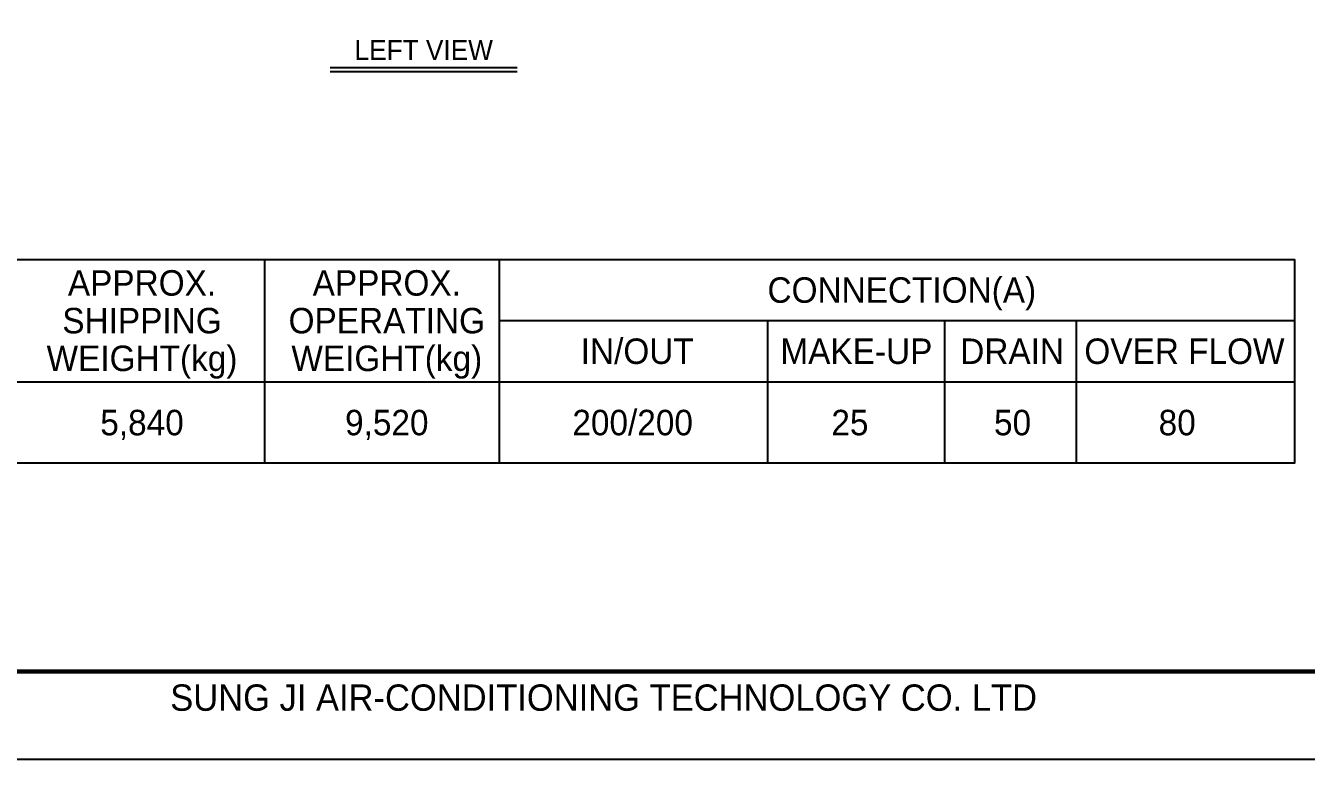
# Model space of a CAD drawing. Header units: millimetres. Extents: x 5532 to 37795, y 3716 to 26531.
# Drawn here: x 15750 to 26936, y 3716 to 10129 of the extents above; entities that cross this region are included whole.
import ezdxf
from ezdxf.enums import TextEntityAlignment as Align

# ---------------------------------------------------------------- set-up
doc = ezdxf.new("R2010")
doc.units = ezdxf.units.MM
for name, color, linetype in [('냉각탑_box', 1, 'Continuous'), ('냉각탑_form', 1, 'Continuous'), ('냉각탑_text', 3, 'Continuous')]:
    doc.layers.add(name, color=color, linetype=linetype)
doc.styles.add('돋움', font='Dotum.ttf')

# ---------------------------------------------------------------- blocks, each defined once
blk = doc.blocks.new('냉각탑form')
at = {"layer": 'Defpoints'}
blk.add_lwpolyline([(0, 297.07), (420.1, 297.07), (420.1, 0), (0, 0)], close=True, dxfattribs=at)
at = {"layer": '냉각탑_form', "const_width": 0.5}
blk.add_lwpolyline([(10, 287.07), (10, 10), (410.1, 10), (410.1, 287.07)], close=True, dxfattribs=at)
at = {"layer": '냉각탑_form', "style": '돋움'}
blk.add_text('SUNG JI AIR-CONDITIONING TECHNOLOGY CO. LTD', height=3.0007, dxfattribs=at).set_placement((149.5, 5.53))

msp = doc.modelspace()

# ---------------------------------------------------------------- linework, layer by layer
at = {"layer": '냉각탑_box'}
for p, q in [((18410.5, 9764.1), (20043.8, 9764.1)), ((18410.5, 9729.1), (20043.8, 9729.1)), ((17835.5, 8085.3), (17835.5, 6303.8)), ((19886.3, 8085.3), (19886.3, 6303.8)), ((19886.3, 7550.9), (26832.5, 7550.9)), ((22230.9, 7550.9), (22230.9, 6303.8)), ((23775.8, 7550.9), (23775.8, 6303.8)), ((24924.4, 7550.9), (24924.4, 6303.8)), ((7680.5, 7016.4), (26832.5, 7016.4))]:
    msp.add_line(p, q, dxfattribs=at)
msp.add_lwpolyline([(7680.5, 8085.3), (26832.5, 8085.3), (26832.5, 6303.8), (7680.5, 6303.8)], close=True, dxfattribs=at)

# ---------------------------------------------------------------- block references
at = {"layer": '냉각탑_form', "xscale": 76.7980057517581, "yscale": 76.7980057517581, "zscale": 76.7980057517581}
msp.add_blockref('냉각탑form', (5531.7, 3716.4), dxfattribs=at)

# ---------------------------------------------------------------- texts
at = {"layer": '냉각탑_text', "style": '돋움'}
for s, height, p in [('LEFT VIEW', 175, (19227.2, 9915.8)), ('APPROX.', 222.7, (16766.5, 7880.5)), ('APPROX.', 222.7, (18904.4, 7880.5)), ('CONNECTION(A)', 222.698, (23402.9, 7818.1)), ('SHIPPING', 222.7, (16766.5, 7550.9)), ('OPERATING', 222.7, (18904.4, 7550.9)), ('IN/OUT', 222.7, (21092, 7283.6)), ('MAKE-UP', 222.7, (23006, 7283.6)), ('DRAIN', 222.7, (24366.3, 7283.6)), ('OVER FLOW', 222.7, (25871.2, 7283.6)), ('WEIGHT(kg)', 222.7, (16766.5, 7221.3)), ('WEIGHT(kg)', 222.7, (18904.4, 7221.3)), ('5,840', 222.7, (16766.5, 6660.1)), ('9,520', 222.7, (18904.4, 6660.1)), ('200/200', 222.7, (21051.8, 6660.1)), ('25', 222.7, (22949.6, 6660.1)), ('50', 222.7, (24370.2, 6660.1)), ('80', 222.7, (25808.1, 6660.1))]:
    msp.add_text(s, height=height, dxfattribs=at).set_placement(p, align=Align.MIDDLE_CENTER)

doc.saveas('drawing.dxf')
